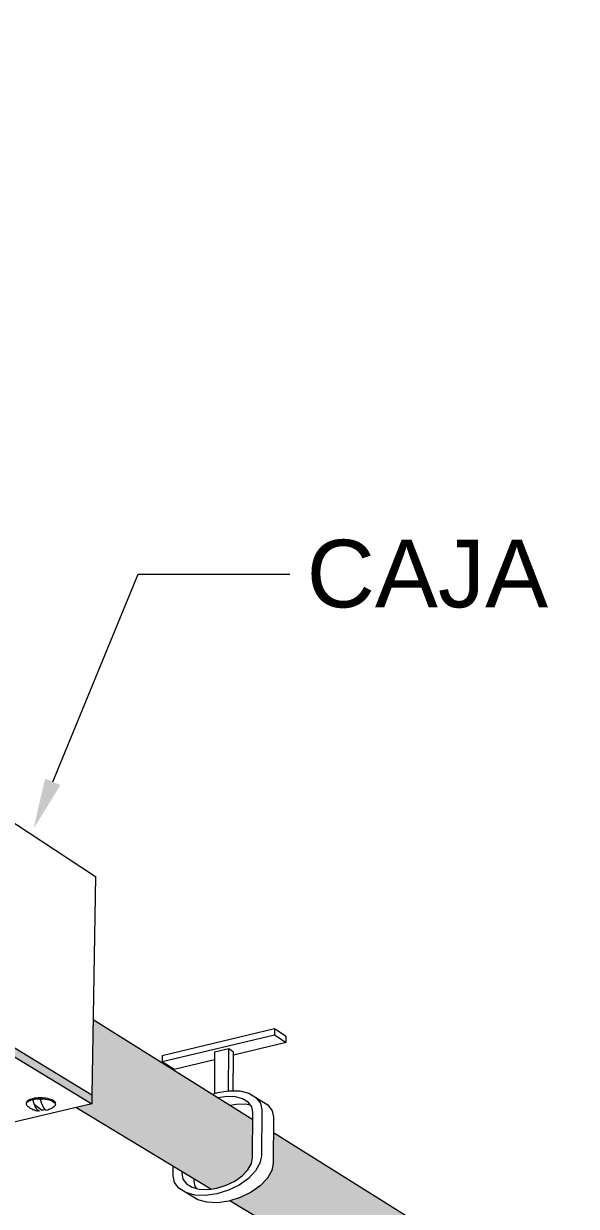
# Model space of a CAD drawing. Header units: millimetres. Extents: x -363 to 427, y -108 to 824.
# Drawn here: x 409.08 to 414.57, y 102.47 to 114.21 of the extents above; entities that cross this region are included whole.
import ezdxf
from ezdxf import colors
from ezdxf.entities.mleader import LeaderData, LeaderLine
from ezdxf.math import Vec2, Vec3

# ---------------------------------------------------------------- set-up
doc = ezdxf.new("R2010")
doc.units = ezdxf.units.MM
doc.styles.get("Standard").update_dxf_attribs({"font": 'arial.ttf'})

# ---------------------------------------------------------------- blocks, each defined once
blk = doc.blocks.new('LUMINARIA HERMETICA')
at = {"lineweight": 0, "true_color": 0xc7c8ca, "transparency": 33554559}
h = blk.add_hatch(color=9, dxfattribs=at)
h.dxf.hatch_style = 1
edge = h.paths.add_edge_path()
edge.add_ellipse((1035.3, -120.7), major_axis=(-31.2, -49.5), ratio=0.26984, start_angle=0.549, end_angle=180, ccw=False)
edge.add_line((1005.9, -171.3), (1825.5, -667.9))
edge.add_line((1825.5, -667.9), (1842.7, -678.3))
edge.add_line((1842.7, -678.3), (1845.6, -677.7))
edge.add_line((1845.6, -677.7), (1856.3, -673.6))
edge.add_line((1856.3, -673.6), (1866.4, -667.9))
edge.add_line((1866.4, -667.9), (1875.3, -661))
edge.add_line((1875.3, -661), (1882.2, -653.4))
edge.add_line((1882.2, -653.4), (1886.8, -645.5))
edge.add_line((1886.8, -645.5), (1888.7, -638))
edge.add_line((1888.7, -638), (1892.3, -589))
edge.add_line((1892.3, -589), (1066.5, -71.3))
edge = h.paths.add_edge_path()
edge.add_spline(control_points=[(2195.3, -779), (2057.5, -692.7), (1919.8, -606.3)], knot_values=[3.393622, 3.393622, 3.393622, 4.181439, 4.181439, 4.181439], weights=[1, 1, 1], degree=2, periodic=0)
edge.add_line((1919.8, -606.3), (1917, -646.5))
edge.add_line((1917, -646.5), (1914.7, -655.5))
edge.add_line((1914.7, -655.5), (1909, -665.2))
edge.add_line((1909, -665.2), (1900.3, -674.8))
edge.add_line((1900.3, -674.8), (1889.3, -683.4))
edge.add_line((1889.3, -683.4), (1876.6, -690.5))
edge.add_line((1876.6, -690.5), (1868.2, -693.7))
edge.add_line((1868.2, -693.7), (2187.5, -887.2))
edge.add_line((2187.5, -887.2), (2209.4, -900.5))
edge.add_line((2209.4, -900.5), (2215.2, -904))
edge.add_line((2215.2, -904), (2218.4, -905.9))
edge.add_line((2218.4, -905.9), (2221.6, -907.8))
edge.add_line((2221.6, -907.8), (2223.6, -909.1))
edge.add_spline(control_points=[(2223.6, -909.1), (2234.5, -915), (2251.1, -898.2), (2268.4, -880.6), (2274.6, -856.2), (2280.8, -831.8), (2269.4, -825.5)], knot_values=[0.041557, 0.041557, 0.041557, 1.06048, 1.06048, 2.120959, 2.120959, 3.181439, 3.181439, 3.181439], weights=[0.98966, 0.868067, 1, 0.862686, 1, 0.862686, 1], degree=2, periodic=0)
edge.add_spline(control_points=[(2269.4, -825.5), (2255.5, -816.8), (2241.6, -808.1)], knot_values=[3.181439, 3.181439, 3.181439, 3.261149, 3.261149, 3.261149], weights=[1, 1, 1], degree=2, periodic=0)
edge.add_spline(control_points=[(2241.6, -808.1), (2218.4, -793.5), (2195.3, -779)], knot_values=[3.261149, 3.261149, 3.261149, 3.393622, 3.393622, 3.393622], weights=[1, 1, 1], degree=2, periodic=0)
h.paths.add_polyline_path([(2875.2, -1208.4), (2709.6, -1104.7), (2708.3, -1182.6), (2708.2, -1191.8), (2691.7, -1195.7), (2831.5, -1280.3), (2838, -1279.3), (2847.5, -1276.4), (2856.4, -1272), (2864.1, -1266.5), (2870, -1260.3), (2873.7, -1253.8), (2875, -1247.5)])
h.paths.add_polyline_path([(2896.6, -1221.8), (2896.4, -1253.4), (2894.9, -1260.9), (2890.3, -1269), (2882.9, -1276.8), (2873.3, -1283.6), (2862.2, -1289), (2851.5, -1292.4), (4202.5, -2110.1), (4208.7, -2113.8), (4227.4, -2125.1), (4232.5, -2124.8), (4239.9, -2123.1), (4246.7, -2120.4), (4252.4, -2116.8), (4256.7, -2112.5), (4259.3, -2107.9), (4259.9, -2103.3), (4257.6, -2074.3), (4227.5, -2055.4), (4222.3, -2052.2)])
h.paths.add_polyline_path([(4271.3, -2082.9), (4273.1, -2106.3), (4272.4, -2111.8), (4269.2, -2117.5), (4263.9, -2122.9), (4256.7, -2127.4), (4248.2, -2130.8), (4239.9, -2132.7), (4439.1, -2253.3), (4445.8, -2255.2), (4452.8, -2255.2), (4459.6, -2253.3), (4465.8, -2249.7), (4471, -2244.6), (4474.7, -2238.3), (4476.8, -2231.4), (4477.1, -2224.1), (4475.5, -2217.1), (4472.2, -2210.9), (4467.5, -2205.8)])
at = {"lineweight": 0, "true_color": 0x636466, "transparency": 33554636}
h = blk.add_hatch(color=251, dxfattribs=at)
h.dxf.hatch_style = 1
h.paths.add_polyline_path([(2359.5, -969.8), (1857.3, -1100.9), (1856.7, -1110.3), (2359.1, -979.5)])
h.paths.add_polyline_path([(2359.5, -969.8), (2359.1, -979.5), (2708.2, -1191.8), (2708.3, -1182.6)])
at = {"lineweight": 0}
for p, q in [((2875.2, -1208.4), (2709.6, -1104.7)), ((2909.9, -1128.3), (2855.1, -1141.3)), ((2849.9, -1178.3), (2850.2, -1134.9)), ((2832.9, -1181.9), (2835.3, -1181.1)), ((2651.4, -1197.4), (2651.2, -1197.2)), ((2652.1, -1198.3), (2652, -1198.1)), ((2654.7, -1199.3), (2654.6, -1199.3)), ((2831.5, -1280.3), (2691.7, -1195.7)), ((4222.3, -2052.2), (2896.6, -1221.8))]:
    blk.add_line(p, q, dxfattribs=at)
for points in [[(2195.3, -779), (2369, -730.2), (2712.1, -955.9), (2708.3, -1182.6), (2708.2, -1191.8), (2429.6, -1257.5)], [(1856.7, -1110.3), (2359.1, -979.5), (2708.2, -1191.8)], [(1857.3, -1100.9), (2359.5, -969.8), (2708.3, -1182.6)], [(2781.3, -1148.1), (2897.7, -1120.4), (2909.9, -1128.3), (2909.9, -1122.1), (2897.8, -1114.2), (2897.7, -1120.4)], [(2897.8, -1114.2), (2781.3, -1142), (2781.3, -1148.1), (2793.6, -1155.9), (2835.6, -1145.9)], [(2854.8, -1178.3), (2855.1, -1141.3), (2855.1, -1138.1), (2850.2, -1134.9), (2835.6, -1138.4), (2835.6, -1145.9), (2835.3, -1181.1), (2838.8, -1180), (2849.9, -1178.3), (2850.7, -1178.2), (2861.7, -1178.5), (2871.2, -1180.9), (2878.4, -1185.3), (2883, -1191.2), (2884.4, -1198.1), (2884.2, -1245.7), (2882.6, -1253.3), (2878, -1261.5), (2870.6, -1269.2), (2861, -1276.1), (2849.9, -1281.5), (2838, -1285.2), (2826.1, -1286.9), (2815.1, -1286.5), (2805.6, -1284), (2798.5, -1279.5), (2794, -1273.5), (2792.6, -1266.7), (2792.7, -1256.8)], [(2640.7, -1191.9), (2640.6, -1191.4), (2640.5, -1191.2), (2640.5, -1190.5), (2640.8, -1189.7), (2641.3, -1189), (2642.1, -1188.3), (2643.1, -1187.7), (2644.3, -1187.1), (2645.7, -1186.6), (2647.3, -1186.2), (2649, -1185.8), (2650.8, -1185.6), (2652.7, -1185.4), (2654.6, -1185.4), (2656.6, -1185.4), (2658.6, -1185.5), (2660.4, -1185.8), (2662.3, -1186.1), (2664, -1186.5), (2665.5, -1187), (2666.9, -1187.5), (2668.1, -1188.2), (2669, -1188.8), (2669.8, -1189.6), (2670.2, -1190.3), (2670.5, -1191)], [(2643.2, -1195.4), (2643.1, -1195.3), (2643, -1195.3), (2642.8, -1195.2), (2642.7, -1195.2), (2642.6, -1195.1), (2642.5, -1195), (2642.4, -1194.9), (2642.3, -1194.8), (2642.2, -1194.8), (2642.1, -1194.7), (2642, -1194.6), (2641.2, -1193.9), (2640.8, -1193.1), (2640.5, -1192.4), (2640.5, -1191.6), (2640.6, -1191.4), (2640.8, -1190.9), (2641.3, -1190.2), (2642.1, -1189.5), (2643.1, -1188.9), (2644.3, -1188.3), (2645.7, -1187.8), (2647.2, -1187.3)], [(2648.6, -1192.2), (2648.5, -1192.1), (2648.7, -1192.1), (2648.6, -1191.9), (2648.6, -1191.8), (2648.5, -1191.7), (2648.5, -1191.5), (2648.4, -1191.4), (2648.4, -1191.3), (2648.3, -1191.1), (2648.3, -1191), (2648.3, -1190.9), (2648.2, -1190.7), (2648.2, -1190.6), (2648.1, -1190.5), (2648.1, -1190.3), (2648, -1190.2), (2648, -1190.1), (2647.9, -1189.9), (2647.9, -1189.8), (2647.9, -1189.6), (2647.8, -1189.5), (2647.8, -1189.4), (2647.7, -1189.2), (2647.7, -1189.1), (2647.7, -1188.9), (2647.6, -1188.8), (2647.6, -1188.6), (2647.5, -1188.5), (2647.5, -1188.4), (2647.5, -1188.2), (2647.4, -1188.1), (2647.4, -1187.9), (2647.3, -1187.8), (2647.3, -1187.6), (2647.3, -1187.5), (2647.2, -1187.3), (2648.9, -1187), (2650.8, -1186.7), (2652.7, -1186.6), (2654.6, -1186.5), (2654.7, -1186.7), (2654.7, -1186.8), (2654.7, -1187), (2654.8, -1187.1), (2654.8, -1187.2), (2654.8, -1187.4), (2654.9, -1187.5), (2654.9, -1187.7), (2655, -1187.8), (2655, -1188), (2655, -1188.1), (2655.1, -1188.2), (2655.1, -1188.4), (2655.2, -1188.5), (2655.2, -1188.7), (2655.2, -1188.8), (2655.3, -1189), (2655.3, -1189.1), (2655.4, -1189.2), (2655.4, -1189.4), (2655.5, -1189.5), (2655.5, -1189.6), (2655.5, -1189.8), (2655.6, -1189.9), (2655.6, -1190), (2655.7, -1190.2), (2655.7, -1190.3), (2655.8, -1190.4), (2655.8, -1190.6), (2655.9, -1190.7), (2655.9, -1190.8), (2656, -1191), (2656, -1191.1), (2656, -1191.2), (2656.1, -1191.4), (2656.1, -1191.5), (2656.2, -1191.6), (2656.2, -1191.7), (2656.3, -1191.9), (2656.3, -1192), (2656.4, -1192.1), (2656.4, -1192.2), (2656.5, -1192.4), (2656.5, -1192.5), (2656.6, -1192.6), (2656.7, -1192.7), (2656.7, -1192.9), (2656.7, -1193), (2656.8, -1193.1), (2656.9, -1193.2), (2657, -1193.3), (2657, -1193.5), (2657, -1193.6), (2657.1, -1193.7), (2657.1, -1193.8), (2657.2, -1193.9), (2657.2, -1194.1), (2657.3, -1194.2), (2657.4, -1194.3), (2657.4, -1194.4), (2657.5, -1194.5), (2657.5, -1194.6), (2657.6, -1194.8), (2657.7, -1194.9), (2657.7, -1195), (2657.9, -1195.1), (2657.9, -1195.2), (2658, -1195.4), (2658, -1195.5), (2658.2, -1195.6), (2658.2, -1195.7), (2658.3, -1195.9), (2658.4, -1196), (2658.5, -1196.2), (2658.6, -1196.3), (2658.6, -1196.4), (2658.8, -1196.5), (2658.8, -1196.6), (2658.9, -1196.7), (2659.2, -1196.9), (2659.2, -1197.1), (2659.3, -1197.2), (2659.4, -1197.3), (2659.5, -1197.4), (2659.6, -1197.5), (2659.6, -1197.6), (2659.8, -1197.7)], [(2654.6, -1186.5), (2656.6, -1186.5), (2658.5, -1186.7), (2660.4, -1186.9), (2662.2, -1187.2), (2663.9, -1187.6), (2665.5, -1188.1), (2666.9, -1188.7), (2668, -1189.3), (2669, -1190), (2669.7, -1190.7), (2670.2, -1191.4), (2670.5, -1192.2), (2670.4, -1193), (2670.2, -1193.7), (2669.6, -1194.4), (2668.9, -1195.1), (2668.8, -1195.2), (2668.7, -1195.3), (2668.6, -1195.3), (2668.4, -1195.4), (2668.3, -1195.5), (2668.2, -1195.6), (2668.1, -1195.6), (2668, -1195.7), (2667.9, -1195.7), (2667.3, -1196), (2667.1, -1196.3), (2667, -1196.4), (2666.9, -1196.4), (2666.7, -1196.5), (2666.6, -1196.6), (2666.5, -1196.6), (2666.4, -1196.7), (2666.3, -1196.7), (2666.2, -1196.8), (2666.1, -1196.9), (2666, -1196.9), (2665.9, -1197), (2665.8, -1197), (2664.8, -1197.5), (2664.7, -1197.5), (2664.5, -1197.6), (2664.4, -1197.6), (2664.3, -1197.7), (2664.2, -1197.7), (2664.1, -1197.8), (2664, -1197.8), (2663.9, -1197.9), (2663.8, -1197.9), (2662.8, -1198.3), (2662.7, -1198.3), (2662.6, -1198.3), (2662.5, -1198.4), (2662.4, -1198.4), (2662.3, -1198.4), (2662.1, -1198.5), (2662, -1198.5), (2662, -1198.5)], [(2801.7, -1262.2), (2801.6, -1264.2), (2802.8, -1270), (2806.4, -1274.8), (2812.2, -1278.3), (2816.8, -1279.6), (2819.7, -1280.3), (2828.5, -1280.7), (2831.5, -1280.3), (2838, -1279.3), (2847.5, -1276.4), (2856.4, -1272), (2864.1, -1266.5), (2870, -1260.3), (2873.7, -1253.8), (2875, -1247.5), (2875.3, -1200.6), (2874.1, -1194.8), (2872.9, -1193.3), (2870.4, -1190.1), (2864.6, -1186.6), (2857.1, -1184.7), (2848.3, -1184.4), (2839.1, -1185.8)], [(2878.4, -1185.3), (2890.7, -1193), (2895.2, -1199), (2896.7, -1205.8), (2896.4, -1253.4), (2894.9, -1260.9), (2890.3, -1269), (2882.9, -1276.8), (2873.3, -1283.6), (2862.2, -1289), (2851.5, -1292.4), (2850.3, -1292.7), (2838.5, -1294.4), (2827.5, -1293.9), (2818.1, -1291.4), (2805.6, -1284)], [(2643.3, -1195.4), (2643.2, -1195.4), (2643.2, -1195.5), (2643.3, -1195.5), (2643.7, -1195.6), (2643.7, -1195.9), (2643.9, -1195.9), (2644, -1196), (2644.1, -1196.1), (2644.2, -1196.1), (2644.3, -1196.2), (2644.4, -1196.3), (2644.5, -1196.3), (2644.6, -1196.4), (2644.7, -1196.5), (2644.8, -1196.5), (2644.9, -1196.6), (2645, -1196.6), (2645.1, -1196.6), (2646, -1197.1), (2646.1, -1197.2), (2646.2, -1197.2), (2646.3, -1197.3), (2646.4, -1197.3), (2646.5, -1197.4), (2646.6, -1197.4), (2646.7, -1197.5), (2646.8, -1197.5), (2646.9, -1197.6), (2647.9, -1198), (2648, -1198), (2648.1, -1198), (2648.2, -1198.1), (2648.2, -1198.1), (2648.3, -1198.1), (2648.4, -1198.2), (2648.5, -1198.2), (2649.6, -1198.5), (2649.7, -1198.6), (2649.8, -1198.6), (2649.8, -1198.6), (2649.9, -1198.6), (2650, -1198.6), (2650.1, -1198.7), (2650.4, -1198.7), (2650.5, -1198.7), (2650.5, -1198.7), (2650.6, -1198.7), (2650.8, -1198.8), (2651, -1198.9), (2651.1, -1198.9), (2651.2, -1198.9), (2651.2, -1198.9), (2651.3, -1198.9), (2652.4, -1199.1)], [(2650.8, -1196.5), (2650.7, -1196.3), (2650.6, -1196.2), (2650.5, -1196.1), (2650.4, -1195.9), (2650.4, -1195.8), (2650.3, -1195.7), (2650.2, -1195.6), (2650.2, -1195.5), (2650.1, -1195.4), (2650, -1195.2), (2650, -1195.1), (2649.9, -1195), (2649.9, -1194.9), (2649.8, -1194.8), (2649.8, -1194.6), (2649.7, -1194.5), (2649.6, -1194.4), (2649.6, -1194.3), (2649.4, -1194.2), (2649.5, -1194), (2649.4, -1193.9), (2649.4, -1193.8), (2649.3, -1193.7), (2649.3, -1193.6), (2649.2, -1193.4), (2649.2, -1193.3), (2649.1, -1193.2), (2649.1, -1193.1), (2649, -1192.9), (2649, -1192.8), (2648.9, -1192.7), (2648.9, -1192.6), (2648.8, -1192.4), (2648.7, -1192.3), (2648.6, -1192.2), (2648.7, -1192.1), (2656.3, -1198.1), (2656.3, -1198.2), (2656.2, -1198.2), (2656.2, -1198.3), (2656.1, -1198.3), (2656.1, -1198.4), (2656.1, -1198.4), (2656, -1198.5), (2656, -1198.5), (2655.9, -1198.6), (2655.9, -1198.6), (2655.8, -1198.6)], [(2651.2, -1197.1), (2651.1, -1197), (2651, -1196.8), (2650.9, -1196.7), (2650.8, -1196.6)], [(2651.7, -1197.8), (2651.5, -1197.6), (2651.4, -1197.4)], [(2652, -1198.1), (2651.9, -1198), (2651.7, -1197.8), (2651.5, -1197.8)], [(2652.6, -1198.6), (2652.5, -1198.6), (2652.4, -1198.5), (2652.3, -1198.4), (2652.2, -1198.3)], [(2653, -1199), (2653.1, -1199), (2653.2, -1199), (2653.2, -1199.1), (2653.3, -1199.1), (2653.2, -1199), (2653, -1199), (2652.9, -1198.9), (2652.5, -1199.2)], [(2652.9, -1198.9), (2652.8, -1198.8), (2652.7, -1198.8), (2652.6, -1198.7)], [(2653.3, -1199.1), (2653.4, -1199.1), (2653.4, -1199.2), (2653.5, -1199.2), (2653.4, -1199.1), (2653.2, -1199.1)], [(2653.7, -1199.3), (2653.7, -1199.3), (2653.8, -1199.3), (2653.7, -1199.3), (2653.6, -1199.2), (2653.5, -1199.2), (2653.5, -1199.2)], [(2654.1, -1199.3), (2654, -1199.3), (2653.8, -1199.3)], [(2656.3, -1198.1), (2658.3, -1198), (2659.8, -1197.7), (2659.9, -1197.7), (2660, -1197.8), (2660, -1197.9), (2660.1, -1197.9), (2660.2, -1198), (2660.3, -1198.1), (2660.3, -1198.1), (2660.4, -1198.1), (2660.5, -1198.2), (2660.5, -1198.2), (2660.6, -1198.2), (2660.7, -1198.3), (2660.8, -1198.3), (2660.9, -1198.4), (2660.9, -1198.4), (2661, -1198.4), (2661.2, -1198.5), (2661.3, -1198.5)], [(2872.9, -1193.3), (2869.3, -1192.4), (2860.5, -1192.1), (2851.4, -1193.5)], [(2814.1, -1269.7), (2814.1, -1271.7), (2815.2, -1277.5), (2816.8, -1279.6)], [(4227.4, -2125.1), (4208.7, -2113.8), (4202.5, -2110.1), (2851.5, -1292.4)]]:
    blk.add_lwpolyline(points, dxfattribs=at)
ml = blk.add_multileader_mtext('Standard', dxfattribs=at)
ml.set_content('CAJA', color=256)
ml.set_leader_properties()
ml.build(insert=Vec2(0, 0))
ml.multileader.update_dxf_attribs({"arrow_head_size": 52.6})
ctx = ml.context
ctx.base_point, ctx.char_height, ctx.arrow_head_size, ctx.landing_gap_size, ctx.plane_origin = Vec3(2913.4, -642.3), 70.11, 52.6, 17.5, Vec3(2358.6, -388.3)
notes = []
notes.append((ctx, [(0, (1, 1, 0), (2756.5, -642.3), (1, 0), 157, [(0, [(2647.8, -906.5)], 0, [])])]))
ctx.mtext.insert, ctx.mtext.flow_direction = Vec3(2931, -606.7), 5
for ctx, leaders in notes:
    for number, flags, end, landing, length, lines in leaders:
        leader = LeaderData()
        leader.index, (leader.has_last_leader_line, leader.has_dogleg_vector, leader.attachment_direction) = number, flags
        leader.last_leader_point, leader.dogleg_vector, leader.dogleg_length = Vec3(end), Vec3(landing), length
        for number, points, colour, breaks in lines:
            line = LeaderLine()
            line.index, line.vertices, line.color, line.breaks = number, Vec3.list(points), colors.encode_raw_color(colour), breaks
            leader.lines.append(line)
        ctx.leaders.append(leader)

msp = doc.modelspace()

# ---------------------------------------------------------------- block references
at = {"lineweight": 0, "xscale": 0.00957152040810214, "yscale": 0.00957152040810214, "zscale": 0.00957152040810214}
msp.add_blockref('LUMINARIA HERMETICA', (383.837, 114.893), dxfattribs=at)

doc.saveas('drawing.dxf')
